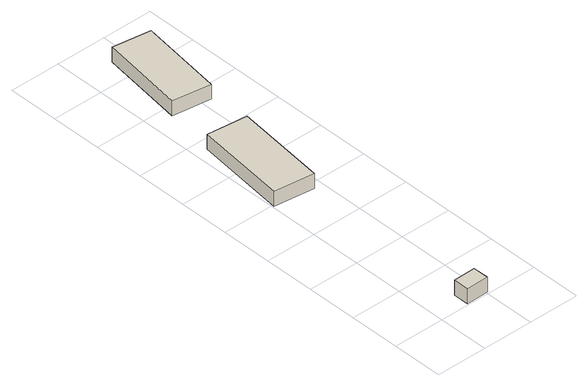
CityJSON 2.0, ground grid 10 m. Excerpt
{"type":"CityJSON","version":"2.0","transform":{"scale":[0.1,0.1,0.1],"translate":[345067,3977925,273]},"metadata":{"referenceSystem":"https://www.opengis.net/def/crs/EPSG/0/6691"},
"CityObjects":{
"building1":{"type":"Building","attributes":{"measuredHeight":3},"geometry":[{"type":"Solid","lod":"1","boundaries":[[[[0,1,2,3]],[[2,4,5,3]],[[1,6,4,2]],[[0,7,6,1]],[[3,5,7,0]],[[4,6,7,5]]]]}]},
"building2":{"type":"Building","attributes":{"measuredHeight":3},"geometry":[{"type":"Solid","lod":"1","boundaries":[[[[8,9,10,11]],[[10,12,13,11]],[[9,14,12,10]],[[8,15,14,9]],[[11,13,15,8]],[[12,14,15,13]]]]}]},
"building3":{"type":"Building","attributes":{"measuredHeight":3},"geometry":[{"type":"Solid","lod":"1","boundaries":[[[[16,17,18,19]],[[18,20,21,19]],[[17,22,20,18]],[[16,23,22,17]],[[19,21,23,16]],[[20,22,23,21]]]]}]}
},
"vertices":[
[101,33,10],[101,2,10],[57,1,10],[57,32,10],[57,1,40],[57,32,40],[101,2,40],[101,33,40],
[104,569,8],[82,387,8],[3,397,8],[25,578,8],[3,397,38],[25,578,38],[82,387,38],[104,569,38],
[141,834,9],[117,667,9],[42,678,9],[66,845,9],[42,678,39],[66,845,39],[117,667,39],[141,834,39]
]}
